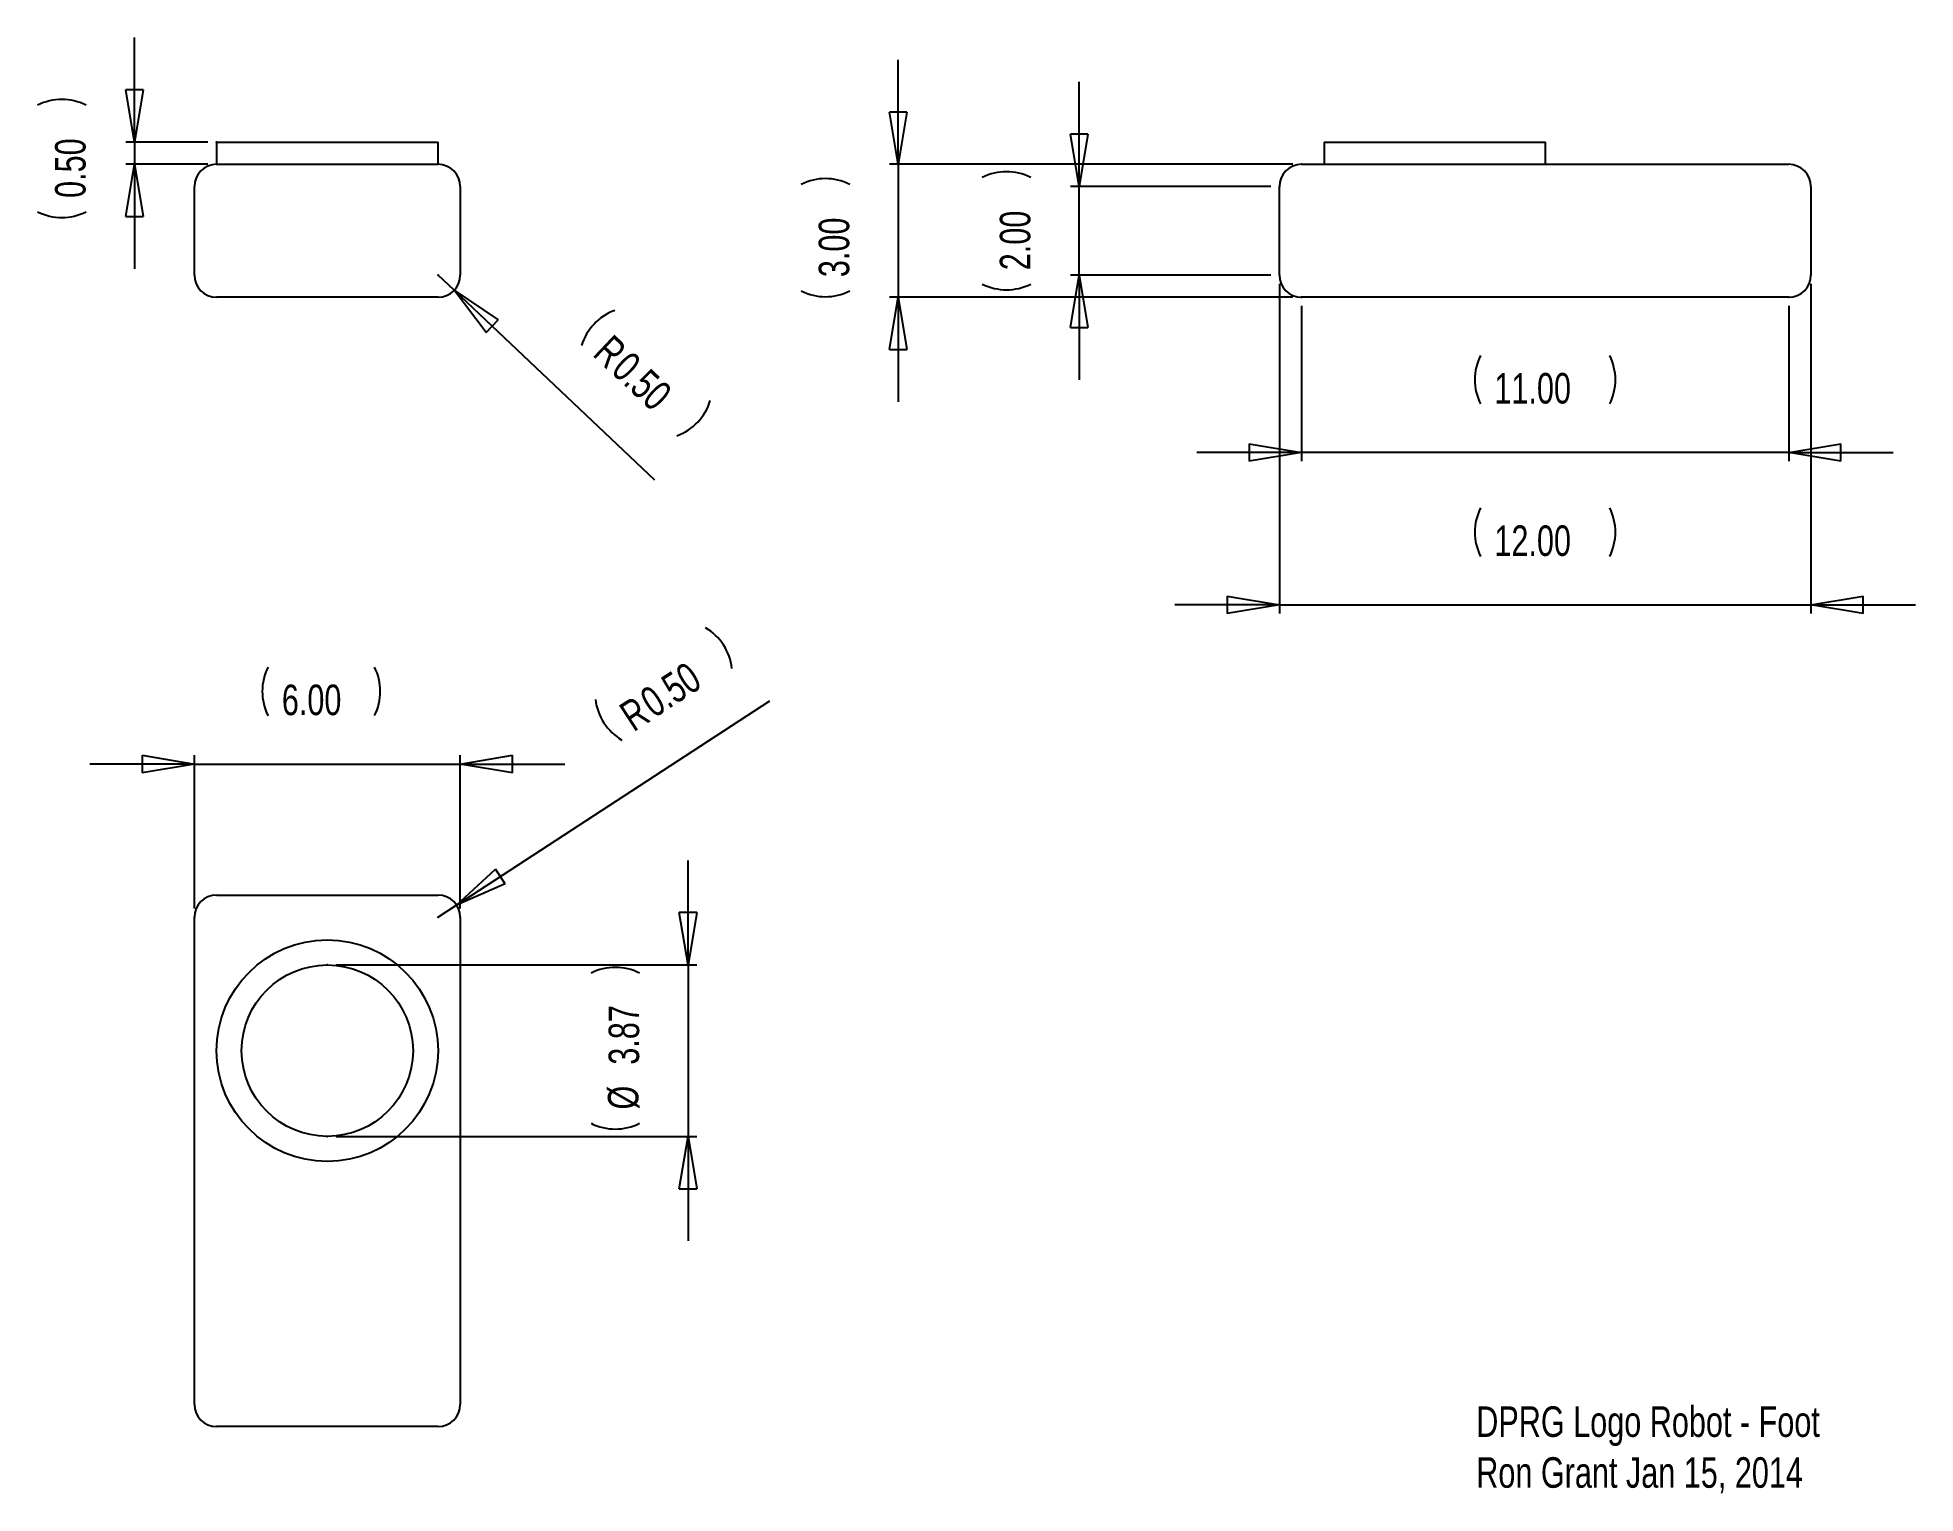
# Model space of a CAD drawing. Extents: x 1.44 to 9.92, y 0.62 to 7.2.
import ezdxf

# ---------------------------------------------------------------- set-up
doc = ezdxf.new("R2010")
doc.units = 0
doc.header["$MEASUREMENT"] = 0
doc.header["$PDSIZE"] = -1
doc.styles.add('SLDTEXTSTYLE0', font='txt', dxfattribs={"width": 0.75})
doc.dimstyles.new('SLDDIMSTYLE0', dxfattribs={"dimtxt": 0.137795, "dimasz": 0.23622, "dimexe": 0.03937, "dimexo": 0.0625, "dimgap": 0.034449, "dimtad": 0, "dimtih": 1, "dimtoh": 1, "dimlfac": 5, "dimzin": 0, "dimdsep": 46, "dimtxsty": 'Standard', "dimblk1": 'CLOSED', "dimblk2": 'CLOSED', "dimsah": 1, "dimcen": 0.09, "dimclrd": 255, "dimclre": 255, "dimclrt": 255, "dimadec": 0, "dimazin": 0, "dimtfac": 1, "dimtdec": 4, "dimtofl": 0, "dimtmove": 0, "dimatfit": 3, "dimfxl": 1, "dimtolj": 1, "dimtzin": 12, "dimarcsym": 0})
doc.dimstyles.new('SLDDIMSTYLE1', dxfattribs={"dimtxt": 0.137795, "dimasz": 0.23622, "dimexe": 0.03937, "dimexo": 0.0625, "dimgap": 0.034449, "dimtad": 0, "dimtih": 1, "dimtoh": 1, "dimlfac": 5, "dimzin": 0, "dimdsep": 46, "dimtxsty": 'Standard', "dimblk1": 'CLOSED', "dimblk2": 'CLOSED', "dimsah": 1, "dimcen": 0.09, "dimclrd": 255, "dimclre": 255, "dimclrt": 255, "dimadec": 0, "dimazin": 0, "dimtfac": 1, "dimtdec": 4, "dimtofl": 0, "dimtmove": 0, "dimatfit": 3, "dimfxl": 1, "dimtolj": 1, "dimtzin": 12, "dimarcsym": 0})
doc.dimstyles.new('SLDDIMSTYLE2', dxfattribs={"dimtxt": 0.137795, "dimasz": 0.23622, "dimexe": 0.03937, "dimexo": 0.0625, "dimgap": 0.034449, "dimtad": 0, "dimtih": 1, "dimtoh": 1, "dimlfac": 5, "dimzin": 4, "dimdsep": 46, "dimtxsty": 'Standard', "dimblk1": 'CLOSED', "dimblk2": 'CLOSED', "dimsah": 1, "dimcen": 0.09, "dimclrd": 255, "dimclre": 255, "dimclrt": 255, "dimadec": 0, "dimazin": 0, "dimtfac": 1, "dimtdec": 4, "dimtofl": 0, "dimtmove": 0, "dimatfit": 3, "dimfxl": 1, "dimtolj": 1, "dimtzin": 12, "dimarcsym": 0})
doc.dimstyles.new('SLDDIMSTYLE3', dxfattribs={"dimtxt": 0.137795, "dimasz": 0.23622, "dimexe": 0.03937, "dimexo": 0.0625, "dimgap": 0.034449, "dimtad": 0, "dimtih": 1, "dimtoh": 1, "dimlfac": 5, "dimzin": 12, "dimdsep": 46, "dimtxsty": 'Standard', "dimblk1": 'CLOSED', "dimblk2": 'CLOSED', "dimsah": 1, "dimcen": 0.09, "dimclrd": 255, "dimclre": 255, "dimclrt": 255, "dimadec": 0, "dimazin": 0, "dimtfac": 1, "dimtdec": 4, "dimtofl": 0, "dimtmove": 0, "dimatfit": 3, "dimfxl": 1, "dimtolj": 1, "dimtzin": 12, "dimarcsym": 0})

# ---------------------------------------------------------------- blocks, each defined once
blk = doc.blocks.new('_CLOSED')
for p, q in [((-1, 0.166667), (0, 0)), ((-1, 0.166667), (-1, -0.166667)), ((0, 0), (-1, -0.166667)), ((0, 0), (-1, 0))]:
    blk.add_line(p, q)
blk = doc.blocks.new('*D0')
at = {"color": 7, "linetype": 'Continuous'}
for p, q in [((1.8791, 6.725), (1.8791, 7.1974)), ((2.2106, 6.725), (1.8397, 6.725)), ((1.8791, 6.725), (1.8791, 6.625)), ((2.2106, 6.625), (1.8397, 6.625)), ((1.8791, 6.625), (1.8791, 6.1526))]:
    blk.add_line(p, q, dxfattribs=at)
for centre, start, end in [((1.5508, 6.6733), 63.43495, 116.56505), ((1.5508, 6.6296), 243.43495, 296.56505)]:
    blk.add_arc(centre, 0.2447, start, end, dxfattribs=at)
at = {"color": 7}
for p in [(2.25, 6.725), (2.25, 6.625)]:
    blk.add_point(p, dxfattribs=at)
at = {"xscale": 0.2362204724, "yscale": 0.2362204724}
for p, rotation in [((1.8791, 6.725), 270), ((1.8791, 6.625), 90)]:
    blk.add_blockref('_CLOSED', p, dxfattribs=dict(at, rotation=rotation))
at = {"color": 255, "insert": (1.6602, 6.4733), "char_height": 0.1378, "attachment_point": 7, "rotation": 90, "style": 'SLDTEXTSTYLE0'}
blk.add_mtext('0.50', dxfattribs=at)
blk = doc.blocks.new('*D2')
at = {"color": 7, "linetype": 'Continuous'}
for q in [(3.25, 6.125), (4.2274, 5.201)]:
    blk.add_line((3.3227, 6.0563), q, dxfattribs=at)
for centre, start, end in [((4.1323, 5.7358), 110.04375, 163.17385), ((4.2451, 5.6292), 290.04375, 343.17385)]:
    blk.add_arc(centre, 0.2447, start, end, dxfattribs=at)
at = {"color": 7}
for p in [(3.25, 6.125), (3.3227, 6.0563)]:
    blk.add_point(p, dxfattribs=at)
at = {"xscale": 0.2362204724, "yscale": 0.2362204724, "rotation": 136.6088026571}
blk.add_blockref('_CLOSED', (3.3227, 6.0563), dxfattribs=at)
at = {"color": 255, "char_height": 0.1378, "attachment_point": 7, "rotation": 316.6088, "style": 'SLDTEXTSTYLE0'}
for s, insert in [('R', (3.9435, 5.7637)), ('0.50', (4.0245, 5.6871))]:
    blk.add_mtext(s, dxfattribs=dict(at, insert=insert))
blk = doc.blocks.new('*D3')
at = {"color": 7, "linetype": 'Continuous'}
for p, q in [((2.15, 3.9169), (1.6776, 3.9169)), ((2.15, 3.2644), (2.15, 3.9563)), ((2.15, 3.9169), (3.35, 3.9169)), ((3.35, 3.2644), (3.35, 3.9563)), ((3.35, 3.9169), (3.8224, 3.9169))]:
    blk.add_line(p, q, dxfattribs=at)
for centre, start, end in [((2.701, 4.2452), 153.43495, 206.56505), ((2.7447, 4.2452), 333.43495, 26.56505)]:
    blk.add_arc(centre, 0.2447, start, end, dxfattribs=at)
at = {"color": 7}
for p in [(2.15, 3.225), (3.35, 3.225)]:
    blk.add_point(p, dxfattribs=at)
at = {"xscale": 0.2362204724, "yscale": 0.2362204724}
for p, rotation in [((2.15, 3.9169), 360), ((3.35, 3.9169), 180)]:
    blk.add_blockref('_CLOSED', p, dxfattribs=dict(at, rotation=rotation))
at = {"color": 255, "insert": (2.5447, 4.1358), "char_height": 0.1378, "attachment_point": 7, "style": 'SLDTEXTSTYLE0'}
blk.add_mtext('6.00', dxfattribs=at)
blk = doc.blocks.new('*D4')
at = {"color": 7, "linetype": 'Continuous'}
for p, q in [((4.379, 3.0096), (4.379, 3.4821)), ((2.7894, 3.0096), (4.4184, 3.0096)), ((4.379, 3.0096), (4.379, 2.2356)), ((2.7894, 2.2356), (4.4184, 2.2356)), ((4.379, 2.2356), (4.379, 1.7632))]:
    blk.add_line(p, q, dxfattribs=at)
for centre, start, end in [((4.0507, 2.754), 63.43495, 116.56505), ((4.0507, 2.5134), 243.43495, 296.56505)]:
    blk.add_arc(centre, 0.2447, start, end, dxfattribs=at)
at = {"color": 7}
for p in [(2.75, 3.0096), (2.75, 2.2356)]:
    blk.add_point(p, dxfattribs=at)
at = {"xscale": 0.2362204724, "yscale": 0.2362204724}
for p, rotation in [((4.379, 3.0096), 270), ((4.379, 2.2356), 90)]:
    blk.add_blockref('_CLOSED', p, dxfattribs=dict(at, rotation=rotation))
at = {"color": 255, "char_height": 0.1378, "attachment_point": 7, "rotation": 90, "style": 'SLDTEXTSTYLE0'}
for s, insert in [('3.87', (4.1602, 2.5592)), ('%%c', (4.1602, 2.357))]:
    blk.add_mtext(s, dxfattribs=dict(at, insert=insert))
blk = doc.blocks.new('*D5')
at = {"color": 7, "linetype": 'Continuous'}
for q in [(4.7479, 4.2019), (3.25, 3.225)]:
    blk.add_line((3.3338, 3.2796), q, dxfattribs=at)
for centre, start, end in [((4.3342, 4.3211), 6.54706, 59.67716), ((4.2043, 4.2364), 186.54706, 239.67716)]:
    blk.add_arc(centre, 0.2447, start, end, dxfattribs=at)
at = {"color": 7}
for p in [(3.25, 3.225), (3.3338, 3.2796)]:
    blk.add_point(p, dxfattribs=at)
at = {"xscale": 0.2362204724, "yscale": 0.2362204724, "rotation": 213.1121082566}
blk.add_blockref('_CLOSED', (3.3338, 3.2796), dxfattribs=at)
at = {"color": 255, "char_height": 0.1378, "attachment_point": 7, "rotation": 33.11211, "style": 'SLDTEXTSTYLE0'}
for s, insert in [('0.50', (4.2264, 4.1202)), ('R', (4.1331, 4.0593))]:
    blk.add_mtext(s, dxfattribs=dict(at, insert=insert))
blk = doc.blocks.new('*D6')
at = {"color": 7, "linetype": 'Continuous'}
for p, q in [((6.1458, 6.525), (6.1458, 6.9974)), ((7.0106, 6.525), (6.1064, 6.525)), ((6.1458, 6.125), (6.1458, 6.525)), ((7.0106, 6.125), (6.1064, 6.125)), ((6.1458, 6.125), (6.1458, 5.6526))]:
    blk.add_line(p, q, dxfattribs=at)
for centre, start, end in [((5.8175, 6.3468), 63.43495, 116.56505), ((5.8175, 6.3032), 243.43495, 296.56505)]:
    blk.add_arc(centre, 0.2447, start, end, dxfattribs=at)
at = {"color": 7}
for p in [(7.05, 6.525), (7.05, 6.125)]:
    blk.add_point(p, dxfattribs=at)
at = {"xscale": 0.2362204724, "yscale": 0.2362204724}
for p, rotation in [((6.1458, 6.525), 270), ((6.1458, 6.125), 90)]:
    blk.add_blockref('_CLOSED', p, dxfattribs=dict(at, rotation=rotation))
at = {"color": 255, "insert": (5.9269, 6.1468), "char_height": 0.1378, "attachment_point": 7, "rotation": 90, "style": 'SLDTEXTSTYLE0'}
blk.add_mtext('2.00', dxfattribs=at)
blk = doc.blocks.new('*D7')
at = {"color": 7, "linetype": 'Continuous'}
for p, q in [((7.15, 5.9856), (7.15, 5.2847)), ((9.35, 5.9856), (9.35, 5.2847)), ((7.15, 5.3241), (6.6776, 5.3241)), ((9.35, 5.3241), (7.15, 5.3241)), ((9.35, 5.3241), (9.8224, 5.3241))]:
    blk.add_line(p, q, dxfattribs=at)
for centre, start, end in [((8.1772, 5.6524), 153.43495, 206.56505), ((8.3228, 5.6524), 333.43495, 26.56505)]:
    blk.add_arc(centre, 0.2447, start, end, dxfattribs=at)
at = {"color": 7}
for p in [(7.15, 6.025), (9.35, 6.025)]:
    blk.add_point(p, dxfattribs=at)
at = {"xscale": 0.2362204724, "yscale": 0.2362204724}
for p, rotation in [((7.15, 5.3241), 360), ((9.35, 5.3241), 180)]:
    blk.add_blockref('_CLOSED', p, dxfattribs=dict(at, rotation=rotation))
at = {"color": 255, "insert": (8.0209, 5.5429), "char_height": 0.1378, "attachment_point": 7, "style": 'SLDTEXTSTYLE0'}
blk.add_mtext('11.00', dxfattribs=at)
blk = doc.blocks.new('*D8')
at = {"color": 7, "linetype": 'Continuous'}
for p, q in [((7.05, 6.0856), (7.05, 4.5965)), ((9.45, 6.0856), (9.45, 4.5965)), ((7.05, 4.6358), (6.5776, 4.6358)), ((7.05, 4.6358), (9.45, 4.6358)), ((9.45, 4.6358), (9.9224, 4.6358))]:
    blk.add_line(p, q, dxfattribs=at)
for centre, start, end in [((8.1772, 4.9641), 153.43495, 206.56505), ((8.3228, 4.9641), 333.43495, 26.56505)]:
    blk.add_arc(centre, 0.2447, start, end, dxfattribs=at)
at = {"color": 7}
for p in [(7.05, 6.125), (9.45, 6.125)]:
    blk.add_point(p, dxfattribs=at)
at = {"xscale": 0.2362204724, "yscale": 0.2362204724}
for p, rotation in [((7.05, 4.6358), 360), ((9.45, 4.6358), 180)]:
    blk.add_blockref('_CLOSED', p, dxfattribs=dict(at, rotation=rotation))
at = {"color": 255, "insert": (8.0209, 4.8547), "char_height": 0.1378, "attachment_point": 7, "style": 'SLDTEXTSTYLE0'}
blk.add_mtext('12.00', dxfattribs=at)
blk = doc.blocks.new('*D9')
at = {"color": 7, "linetype": 'Continuous'}
for p, q in [((5.3279, 6.625), (5.3279, 7.0974)), ((7.1106, 6.625), (5.2886, 6.625)), ((5.3279, 6.625), (5.3279, 6.025)), ((7.1106, 6.025), (5.2886, 6.025)), ((5.3279, 6.025), (5.3279, 5.5526))]:
    blk.add_line(p, q, dxfattribs=at)
for centre, start, end in [((4.9997, 6.3157), 63.43495, 116.56505), ((4.9997, 6.272), 243.43495, 296.56505)]:
    blk.add_arc(centre, 0.2447, start, end, dxfattribs=at)
at = {"color": 7}
for p in [(7.15, 6.625), (7.15, 6.025)]:
    blk.add_point(p, dxfattribs=at)
at = {"xscale": 0.2362204724, "yscale": 0.2362204724}
for p, rotation in [((5.3279, 6.625), 270), ((5.3279, 6.025), 90)]:
    blk.add_blockref('_CLOSED', p, dxfattribs=dict(at, rotation=rotation))
at = {"color": 255, "insert": (5.1091, 6.1156), "char_height": 0.1378, "attachment_point": 7, "rotation": 90, "style": 'SLDTEXTSTYLE0'}
blk.add_mtext('3.00', dxfattribs=at)

msp = doc.modelspace()

# ---------------------------------------------------------------- linework, layer by layer
at = {"color": 7, "linetype": 'Continuous'}
for p, q in [((2.25, 6.725), (2.25, 6.625)), ((2.25, 6.725), (3.25, 6.725)), ((3.25, 6.625), (3.25, 6.725)), ((7.2524, 6.725), (7.2524, 6.625)), ((7.2524, 6.725), (7.7524, 6.725)), ((7.7524, 6.725), (8.2524, 6.725)), ((8.2524, 6.625), (8.2524, 6.725)), ((2.25, 6.625), (3.25, 6.625)), ((7.15, 6.625), (7.7524, 6.625)), ((7.7524, 6.625), (9.35, 6.625)), ((2.15, 6.125), (2.15, 6.525)), ((3.35, 6.525), (3.35, 6.125)), ((7.05, 6.125), (7.05, 6.525)), ((9.45, 6.525), (9.45, 6.125)), ((3.25, 6.025), (2.25, 6.025)), ((9.35, 6.025), (7.15, 6.025)), ((2.25, 3.325), (3.25, 3.325)), ((2.15, 1.025), (2.15, 3.225)), ((3.35, 3.225), (3.35, 1.025)), ((3.25, 0.925), (2.25, 0.925))]:
    msp.add_line(p, q, dxfattribs=at)
for radius in [0.5, 0.387]:
    msp.add_circle((2.75, 2.6226), radius, dxfattribs=at)
for centre, start, end in [((2.25, 6.525), 90, 180), ((3.25, 6.525), 0, 90), ((7.15, 6.525), 90, 180), ((9.35, 6.525), 0, 90), ((2.25, 6.125), 180, 270), ((3.25, 6.125), 270, 0), ((7.15, 6.125), 180, 270), ((9.35, 6.125), 270, 0), ((2.25, 3.225), 90, 180), ((3.25, 3.225), 0, 90), ((2.25, 1.025), 180, 270), ((3.25, 1.025), 270, 0)]:
    msp.add_arc(centre, 0.1, start, end, dxfattribs=at)

# ---------------------------------------------------------------- texts
at = {"color": 255, "insert": (7.939, 1.0164), "char_height": 0.137795, "attachment_point": 1, "style": 'SLDTEXTSTYLE0'}
msp.add_mtext('DPRG Logo Robot - Foot\\PRon Grant Jan 15, 2014\\P', dxfattribs=at)

# ---------------------------------------------------------------- dimensions: what is measured, and where the dimension line sits
at = {"color": 255}
for base, p1, p2, dimstyle, picture, middle in [((1.8791, 6.725), (2.25, 6.725), (2.25, 6.625), 'SLDDIMSTYLE0', '*D0', (1.8791, 6.6515)), ((5.3279, 6.625), (7.15, 6.625), (7.15, 6.025), 'SLDDIMSTYLE2', '*D9', (5.3279, 6.2938)), ((6.1458, 6.125), (7.05, 6.125), (7.05, 6.525), 'SLDDIMSTYLE2', '*D6', (6.1458, 6.325))]:
    dim = msp.add_linear_dim(base=base, p1=p1, p2=p2, angle=90, dimstyle=dimstyle, dxfattribs=at)
    dim.commit()
    dim.dimension.update_dxf_attribs({"geometry": picture, "text_midpoint": middle, "dimtype": 160})
for center, mpoint, picture, middle in [((3.25, 6.125), (3.3227, 6.0563), '*D2', (3.9833, 5.4318)), ((3.25, 3.225), (3.3338, 3.2796), '*D5', (4.4609, 4.0147))]:
    dim = msp.add_radius_dim(center=center, mpoint=mpoint, dimstyle='SLDDIMSTYLE1')
    dim.commit()
    dim.dimension.update_dxf_attribs({"geometry": picture, "text_midpoint": middle, "dimtype": 164})
for base, p1, p2, picture, middle in [((7.05, 4.6358), (7.05, 6.125), (9.45, 6.125), '*D8', (8.25, 4.6358)), ((2.15, 3.9169), (2.15, 3.225), (3.35, 3.225), '*D3', (2.7229, 3.9169))]:
    dim = msp.add_linear_dim(base=base, p1=p1, p2=p2, dimstyle='SLDDIMSTYLE2', dxfattribs=at)
    dim.commit()
    dim.dimension.update_dxf_attribs({"geometry": picture, "text_midpoint": middle, "dimtype": 160})
dim = msp.add_linear_dim(base=(9.35, 5.3241), p1=(9.35, 6.025), p2=(7.15, 6.025), angle=180, dimstyle='SLDDIMSTYLE2', dxfattribs=at)
dim.commit()
dim.dimension.update_dxf_attribs({"geometry": '*D7', "text_midpoint": (8.25, 5.3241), "dimtype": 160, "text_rotation": 180})
dim = msp.add_linear_dim(base=(4.379, 3.0096), p1=(2.75, 3.0096), p2=(2.75, 2.2356), angle=90, text='%%c<>', dimstyle='SLDDIMSTYLE3', dxfattribs=at)
dim.commit()
dim.dimension.update_dxf_attribs({"geometry": '*D4', "text_midpoint": (4.379, 2.6337), "dimtype": 160})

doc.saveas('drawing.dxf')
